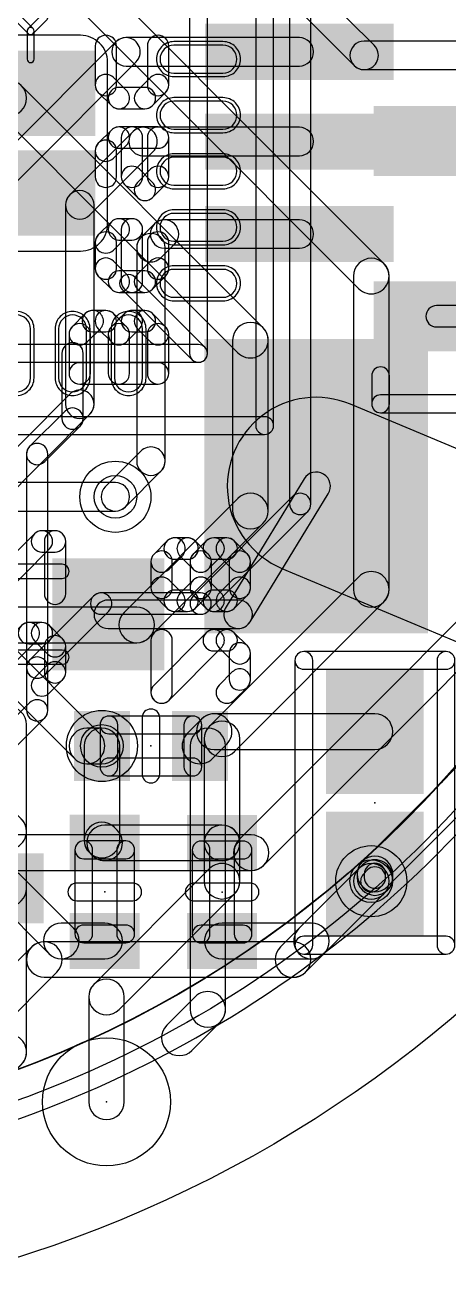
# Model space of a CAD drawing. Extents: x 0 to 2.5, y 0 to 3.1.
# Drawn here: x 1.9414 to 2.0606, y 0.2083 to 0.5625 of the extents above; entities that cross this region are included whole.
import ezdxf

# ---------------------------------------------------------------- set-up
doc = ezdxf.new("R2010")
doc.units = 0
for name, color, linetype in [('1', 22, 'CONTINUOUS'), ('15', 6, 'CONTINUOUS'), ('16', 175, 'CONTINUOUS'), ('17', 82, 'CONTINUOUS'), ('18', 82, 'CONTINUOUS'), ('19', 53, 'CONTINUOUS'), ('2', 4, 'CONTINUOUS'), ('21', 253, 'CONTINUOUS'), ('22', 253, 'CONTINUOUS'), ('23', 7, 'CONTINUOUS'), ('24', 7, 'CONTINUOUS'), ('31', 253, 'CONTINUOUS'), ('32', 253, 'CONTINUOUS'), ('46', 140, 'CONTINUOUS'), ('51', 253, 'CONTINUOUS')]:
    doc.layers.add(name, color=color, linetype=linetype)

# ---------------------------------------------------------------- blocks, each defined once
blk = doc.blocks.new('RECT')
blk.add_solid([(-0.5, -0.5), (0.5, -0.5), (-0.5, 0.5), (0.5, 0.5)])
blk = doc.blocks.new('RECT96000X40000R100')
blk.add_lwpolyline([(0.011811, 0), (0.011811, 0, 0.414214), (0.00689, 0.004921), (-0.00689, 0.004921, 0.414214), (-0.011811, 0), (-0.011811, 0, 0.414214), (-0.00689, -0.004921), (0.00689, -0.004921, 0.414214)], format="xyb", close=True)
blk = doc.blocks.new('RECT87872X31872R100')
blk.add_lwpolyline([(0.010811, 0), (0.010811, 0, 0.414214), (0.00689, 0.003921), (-0.00689, 0.003921, 0.414214), (-0.010811, 0), (-0.010811, 0, 0.414214), (-0.00689, -0.003921), (0.00689, -0.003921, 0.414214)], format="xyb", close=True)
blk = doc.blocks.new('RECT272000X246400R25')
blk.add_lwpolyline([(0.033465, -0.022736), (0.033465, 0.022736, 0.414214), (0.025886, 0.030315), (-0.025886, 0.030315, 0.414214), (-0.033465, 0.022736), (-0.033465, -0.022736, 0.414214), (-0.025886, -0.030315), (0.025886, -0.030315, 0.414214)], format="xyb", close=True)
blk = doc.blocks.new('ROUNDP')
blk.add_circle((0, 0), 0.5)
blk = doc.blocks.new('ROUNDV')
blk.add_circle((0, 0), 0.5)

msp = doc.modelspace()

# ---------------------------------------------------------------- linework, layer by layer
at = {"layer": '1'}
for points in [[(2.145531, 0.554331, 1), (2.150531, 0.554331, 0.414214), (1.833071, 0.871791, 1), (1.833071, 0.866791, -0.414214)], [(1.833071, 0.24187, 1), (1.833071, 0.23687, 0.414214), (2.150531, 0.554331, 1), (2.145531, 0.554331, -0.414214)], [(1.966912, 0.557828), (1.905912, 0.496828, 1), (1.911569, 0.491172), (1.972569, 0.552172, 1)], [(2.018512, 0.559), (1.96974, 0.559, 1), (1.96974, 0.551), (2.018512, 0.551, 1)], [(1.971715, 0.532632), (1.953912, 0.514828, 1), (1.959569, 0.509172), (1.977372, 0.526975, 1)], [(2.018512, 0.533803), (1.974543, 0.533803, 1), (1.974543, 0.525803), (2.018512, 0.525803, 1)], [(1.95274, 0.512), (1.95274, 0.456, 1), (1.96074, 0.456), (1.96074, 0.512, 1)], [(1.977731, 0.506647), (1.973912, 0.502828, 1), (1.979569, 0.497172), (1.983387, 0.50099, 1)], [(2.018512, 0.507819), (1.980559, 0.507819, 1), (1.980559, 0.499819), (2.018512, 0.499819, 1)], [(1.97274, 0.5), (1.97274, 0.44, 1), (1.98074, 0.44), (1.98074, 0.5, 1)], [(1.953912, 0.458828), (1.927912, 0.432828, 1), (1.933569, 0.427172), (1.959569, 0.453172, 1)], [(2.013583, 0.409892), (2.098228, 0.374459, 1), (2.117535, 0.420581), (2.03289, 0.456014, 1)], [(1.973912, 0.442828), (1.963912, 0.432828, 1), (1.969569, 0.427172), (1.979569, 0.437172, 1)], [(2.004697, 0.394915), (2.02665, 0.430868, 1), (2.019822, 0.435037), (1.99787, 0.399085, 1)], [(1.96474, 0.393), (2.001283, 0.393, 1), (2.001283, 0.401), (1.96474, 0.401, 1)], [(1.994055, 0.356464), (1.998087, 0.360496, 1), (1.991016, 0.367567), (1.986984, 0.363536, 1)], [(1.994551, 0.359031), (2.039772, 0.359031, 1), (2.039772, 0.369031), (1.994551, 0.369031, 1)], [(1.967961, 0.333559), (1.967961, 0.36, 1), (1.957961, 0.36), (1.957961, 0.333559, 1)], [(1.940276, 0.339536), (1.918276, 0.361536, 1), (1.911205, 0.354464), (1.933205, 0.332464, 1)], [(1.94174, 0.32), (1.94174, 0.336, 1), (1.93174, 0.336), (1.93174, 0.32, 1)], [(1.967276, 0.336315), (1.966496, 0.337095, 1), (1.959425, 0.330024), (1.960205, 0.329244, 1)], [(1.99674, 0.33778), (1.96374, 0.33778, 1), (1.96374, 0.32778), (1.99674, 0.32778, 1)], [(2.000307, 0.336284), (2.000276, 0.336315, 1), (1.993205, 0.329244), (1.993236, 0.329212, 1)], [(2.025465, 0.301653), (2.042276, 0.318464, 1), (2.035205, 0.325536), (2.018394, 0.308725, 1)], [(2.03765, 0.325153), (2.036619, 0.324121, 1), (2.040861, 0.319879), (2.041893, 0.32091, 1)], [(2.036772, 0.324031), (2.036772, 0.323031, 1), (2.042772, 0.323031), (2.042772, 0.324031, 1)], [(1.955055, 0.308756), (1.940276, 0.323536, 1), (1.933205, 0.316464), (1.947984, 0.301685, 1)], [(1.96374, 0.31022), (1.95152, 0.31022, 1), (1.95152, 0.30022), (1.96374, 0.30022, 1)], [(1.996772, 0.300189), (2.021929, 0.300189, 1), (2.021929, 0.310189), (1.996772, 0.310189, 1)]]:
    msp.add_lwpolyline(points, format="xyb", close=True, dxfattribs=at)
at = {"layer": '15'}
for points in [[(1.931205, 0.592464), (2.035205, 0.488464, 1), (2.042276, 0.495536), (1.938276, 0.599536, 1)], [(1.84474, 0.537), (1.93674, 0.537, 1), (1.93674, 0.547), (1.84474, 0.547, 1)], [(1.933205, 0.538464), (2.001205, 0.470464, 1), (2.008276, 0.477536), (1.940276, 0.545536, 1)], [(2.03374, 0.492), (2.03374, 0.404, 1), (2.04374, 0.404), (2.04374, 0.492, 1)], [(1.99974, 0.474), (1.99974, 0.426, 1), (2.00974, 0.426), (2.00974, 0.474, 1)], [(1.90674, 0.426), (1.96674, 0.426, 1), (1.96674, 0.434), (1.90674, 0.434, 1)], [(2.001205, 0.429536), (1.969205, 0.397536, 1), (1.976276, 0.390464), (2.008276, 0.422464, 1)], [(2.035205, 0.407536), (1.993205, 0.365536, 1), (2.000276, 0.358464), (2.042276, 0.400464, 1)], [(1.97274, 0.399), (1.91074, 0.399, 1), (1.91074, 0.389), (1.97274, 0.389, 1)], [(1.99174, 0.362), (1.99174, 0.322, 1), (2.00174, 0.322), (2.00174, 0.362, 1)], [(1.993205, 0.325536), (1.960701, 0.293032, 1), (1.967772, 0.285961), (2.000276, 0.318464, 1)], [(1.959236, 0.289496), (1.959236, 0.260024, 1), (1.969236, 0.260024), (1.969236, 0.289496, 1)]]:
    msp.add_lwpolyline(points, format="xyb", close=True, dxfattribs=at)
at = {"layer": '16'}
for points in [[(2.145531, 0.554331, 1), (2.150531, 0.554331, 0.414214), (1.833071, 0.871791, 1), (1.833071, 0.866791, -0.414214)], [(2.00624, 0.65), (2.00624, 0.45, 1), (2.01124, 0.45), (2.01124, 0.65, 1)], [(2.019211, 0.565872), (2.033912, 0.551172, 1), (2.039569, 0.556828), (2.024868, 0.571529, 1)], [(2.01574, 0.566701), (2.01574, 0.428, 1), (2.02174, 0.428), (2.02174, 0.566701, 1)], [(1.833071, 0.24187, 1), (1.833071, 0.23687, 0.414214), (2.150531, 0.554331, 1), (2.145531, 0.554331, -0.414214)], [(2.10874, 0.558), (2.03674, 0.558, 1), (2.03674, 0.55), (2.10874, 0.55, 1)], [(2.057102, 0.477713), (2.143717, 0.477713, 1), (2.143717, 0.483713), (2.057102, 0.483713, 1)], [(1.951693, 0.470276), (1.951693, 0.451953, 1), (1.957693, 0.451953), (1.957693, 0.470276, 1)], [(1.952572, 0.454074), (1.942619, 0.444121, 1), (1.946861, 0.439879), (1.956814, 0.449831, 1)], [(2.00874, 0.4525), (1.69374, 0.4525, 1), (1.69374, 0.4475), (2.00874, 0.4475, 1)], [(1.94174, 0.442), (1.94174, 0.382, 1), (1.94774, 0.382), (1.94774, 0.442, 1)], [(2.008496, 0.326464), (2.111496, 0.429464, 1), (2.104425, 0.436536), (2.001425, 0.333536, 1)], [(2.016619, 0.430121), (1.988619, 0.402121, 1), (1.992861, 0.397879), (2.020861, 0.425879, 1)], [(2.131984, 0.423315), (2.036236, 0.327567, 1), (2.043307, 0.320496), (2.139055, 0.416244, 1)], [(1.960619, 0.402121), (1.942619, 0.384121, 1), (1.946861, 0.379879), (1.964861, 0.397879, 1)], [(1.99074, 0.403), (1.96274, 0.403, 1), (1.96274, 0.397), (1.99074, 0.397, 1)], [(1.94174, 0.382), (1.94174, 0.37, 1), (1.94774, 0.37), (1.94774, 0.382, 1)], [(1.942619, 0.372121), (1.930619, 0.360121, 1), (1.934861, 0.355879), (1.946861, 0.367879, 1)], [(1.89674, 0.325), (2.004961, 0.325, 1), (2.004961, 0.335), (1.89674, 0.335, 1)], [(2.020276, 0.296464), (2.042276, 0.318464, 1), (2.035205, 0.325536), (2.013205, 0.303536, 1)], [(2.036236, 0.326567), (2.035205, 0.325536, 1), (2.042276, 0.318464), (2.043307, 0.319496, 1)], [(2.034772, 0.324031), (2.034772, 0.323031, 1), (2.044772, 0.323031), (2.044772, 0.324031, 1)], [(1.934276, 0.280464), (1.950276, 0.296464, 1), (1.943205, 0.303536), (1.927205, 0.287536, 1)], [(1.94674, 0.295), (2.01674, 0.295, 1), (2.01674, 0.305), (1.94674, 0.305, 1)]]:
    msp.add_lwpolyline(points, format="xyb", close=True, dxfattribs=at)
at = {"layer": '19'}
for radius in [0.304381, 0.304281]:
    msp.add_circle((1.833071, 0.554331), radius, dxfattribs=at)
at = {"layer": '2'}
for points in [[(1.901205, 0.410464), (1.955205, 0.356464, 1), (1.962276, 0.363536), (1.908276, 0.417536, 1)], [(1.95874, 0.355), (1.962961, 0.355, 1), (1.962961, 0.365), (1.95874, 0.365, 1)]]:
    msp.add_lwpolyline(points, format="xyb", close=True, dxfattribs=at)
at = {"layer": '21'}
for points in [[(1.961061, 0.556679), (1.961061, 0.54567, 1), (1.967061, 0.54567), (1.967061, 0.556679, 1)], [(1.98174, 0.54567), (1.98174, 0.556679, 1), (1.97574, 0.556679), (1.97574, 0.54567, 1)], [(1.96194, 0.543548), (1.965609, 0.539879, 1), (1.969852, 0.544121), (1.966182, 0.547791, 1)], [(1.977192, 0.539879), (1.980861, 0.543548, 1), (1.976619, 0.547791), (1.972949, 0.544121, 1)], [(1.967731, 0.539), (1.97507, 0.539, 1), (1.97507, 0.545), (1.967731, 0.545, 1)], [(1.966182, 0.525106), (1.969852, 0.528776, 1), (1.965609, 0.533018), (1.96194, 0.529349, 1)], [(1.967731, 0.527897), (1.97874, 0.527897, 1), (1.97874, 0.533897), (1.967731, 0.533897, 1)], [(1.974401, 0.519888), (1.974401, 0.530897, 1), (1.968401, 0.530897), (1.968401, 0.519888, 1)], [(1.97574, 0.530897), (1.97574, 0.519888, 1), (1.98174, 0.519888), (1.98174, 0.530897, 1)], [(1.967061, 0.519888), (1.967061, 0.527227, 1), (1.961061, 0.527227), (1.961061, 0.519888, 1)], [(1.977192, 0.518339), (1.973522, 0.522009, 1), (1.969279, 0.517766), (1.972949, 0.514097, 1)], [(1.976619, 0.522009), (1.972949, 0.518339, 1), (1.977192, 0.514097), (1.980861, 0.517766, 1)], [(1.966182, 0.499324), (1.969852, 0.502994, 1), (1.965609, 0.507236), (1.96194, 0.503567, 1)], [(1.967731, 0.502115), (1.971401, 0.502115, 1), (1.971401, 0.508115), (1.967731, 0.508115, 1)], [(1.968401, 0.505115), (1.968401, 0.490436, 1), (1.974401, 0.490436), (1.974401, 0.505115, 1)], [(1.967061, 0.494106), (1.967061, 0.501445, 1), (1.961061, 0.501445), (1.961061, 0.494106, 1)], [(1.97574, 0.501445), (1.97574, 0.494106, 1), (1.98174, 0.494106), (1.98174, 0.501445, 1)], [(1.969852, 0.492557), (1.966182, 0.496227, 1), (1.96194, 0.491984), (1.965609, 0.488315, 1)], [(1.976619, 0.496227), (1.972949, 0.492557, 1), (1.977192, 0.488315), (1.980861, 0.491984, 1)], [(1.97507, 0.493436), (1.967731, 0.493436, 1), (1.967731, 0.487436), (1.97507, 0.487436, 1)], [(1.958843, 0.473542), (1.962513, 0.477212, 1), (1.95827, 0.481454), (1.9546, 0.477785, 1)], [(1.960391, 0.476333), (1.964061, 0.476333, 1), (1.964061, 0.482333), (1.960391, 0.482333, 1)], [(1.96194, 0.477212), (1.965609, 0.473542, 1), (1.969852, 0.477785), (1.966182, 0.481454, 1)], [(1.969852, 0.473542), (1.973522, 0.477212, 1), (1.969279, 0.481454), (1.965609, 0.477785, 1)], [(1.971401, 0.476333), (1.97507, 0.476333, 1), (1.97507, 0.482333), (1.971401, 0.482333, 1)], [(1.972949, 0.477212), (1.976619, 0.473542, 1), (1.980861, 0.477785), (1.977192, 0.481454, 1)], [(1.959721, 0.464654), (1.959721, 0.475663, 1), (1.953721, 0.475663), (1.953721, 0.464654, 1)], [(1.970731, 0.464654), (1.970731, 0.475663, 1), (1.964731, 0.475663), (1.964731, 0.464654, 1)], [(1.97574, 0.475663), (1.97574, 0.464654, 1), (1.98174, 0.464654), (1.98174, 0.475663, 1)], [(1.97874, 0.467654), (1.956721, 0.467654, 1), (1.956721, 0.461654), (1.97874, 0.461654, 1)], [(2.022272, 0.304031), (2.022272, 0.384031, 1), (2.017272, 0.384031), (2.017272, 0.304031, 1)], [(2.019772, 0.381531), (2.059772, 0.381531, 1), (2.059772, 0.386531), (2.019772, 0.386531, 1)], [(2.057272, 0.384031), (2.057272, 0.304031, 1), (2.062272, 0.304031), (2.062272, 0.384031, 1)], [(1.97924, 0.352126), (1.97924, 0.367874, 1), (1.97424, 0.367874), (1.97424, 0.352126, 1)], [(1.971614, 0.3215), (1.955866, 0.3215, 1), (1.955866, 0.3165), (1.971614, 0.3165, 1)], [(2.004646, 0.321469), (1.988898, 0.321469, 1), (1.988898, 0.316469), (2.004646, 0.316469, 1)], [(2.059772, 0.306531), (2.019772, 0.306531, 1), (2.019772, 0.301531), (2.059772, 0.301531, 1)]]:
    msp.add_lwpolyline(points, format="xyb", close=True, dxfattribs=at)
at = {"layer": '22'}
for points in [[(2.043854, 0.456106), (2.043854, 0.46398, 1), (2.038854, 0.46398), (2.038854, 0.456106, 1)], [(2.159465, 0.458606), (2.041354, 0.458606, 1), (2.041354, 0.453606), (2.159465, 0.453606, 1)], [(1.943968, 0.419582), (1.929289, 0.404903, 1), (1.933531, 0.400661), (1.94821, 0.41534, 1)], [(1.949759, 0.420461), (1.946089, 0.420461, 1), (1.946089, 0.414461), (1.949759, 0.414461, 1)], [(1.952759, 0.402782), (1.952759, 0.417461, 1), (1.946759, 0.417461), (1.946759, 0.402782, 1)], [(1.981289, 0.417582), (1.977619, 0.413913, 1), (1.981861, 0.40967), (1.985531, 0.41334, 1)], [(1.98708, 0.418461), (1.98341, 0.418461, 1), (1.98341, 0.412461), (1.98708, 0.412461, 1)], [(1.992871, 0.413913), (1.989201, 0.417582, 1), (1.984958, 0.41334), (1.988628, 0.40967, 1)], [(1.992298, 0.417582), (1.988628, 0.413913, 1), (1.992871, 0.40967), (1.996541, 0.41334, 1)], [(1.998089, 0.418461), (1.994419, 0.418461, 1), (1.994419, 0.412461), (1.998089, 0.412461, 1)], [(2.00388, 0.413913), (2.00021, 0.417582, 1), (1.995968, 0.41334), (1.999638, 0.40967, 1)], [(1.97674, 0.411791), (1.97674, 0.404452, 1), (1.98274, 0.404452), (1.98274, 0.411791, 1)], [(1.99375, 0.404452), (1.99375, 0.411791, 1), (1.98775, 0.411791), (1.98775, 0.404452, 1)], [(2.004759, 0.404452), (2.004759, 0.411791, 1), (1.998759, 0.411791), (1.998759, 0.404452, 1)], [(1.977619, 0.40233), (1.981289, 0.398661, 1), (1.985531, 0.402903), (1.981861, 0.406573, 1)], [(1.989201, 0.398661), (1.992871, 0.40233, 1), (1.988628, 0.406573), (1.984958, 0.402903, 1)], [(1.988628, 0.40233), (1.992298, 0.398661, 1), (1.996541, 0.402903), (1.992871, 0.406573, 1)], [(2.00021, 0.398661), (2.00388, 0.40233, 1), (1.999638, 0.406573), (1.995968, 0.402903, 1)], [(1.98341, 0.397782), (1.98708, 0.397782, 1), (1.98708, 0.403782), (1.98341, 0.403782, 1)], [(1.994419, 0.397782), (1.998089, 0.397782, 1), (1.998089, 0.403782), (1.994419, 0.403782, 1)], [(1.929861, 0.374879), (1.944541, 0.389558, 1), (1.940298, 0.3938), (1.925619, 0.379121, 1)], [(1.942419, 0.388679), (1.946089, 0.388679, 1), (1.946089, 0.394679), (1.942419, 0.394679, 1)], [(1.943968, 0.389558), (1.947638, 0.385888, 1), (1.95188, 0.390131), (1.94821, 0.3938, 1)], [(1.946759, 0.388009), (1.946759, 0.38067, 1), (1.952759, 0.38067), (1.952759, 0.388009, 1)], [(1.97674, 0.389679), (1.97674, 0.375, 1), (1.98274, 0.375), (1.98274, 0.389679, 1)], [(1.981861, 0.372879), (1.996541, 0.387558, 1), (1.992298, 0.3918), (1.977619, 0.377121, 1)], [(1.994419, 0.386679), (1.998089, 0.386679, 1), (1.998089, 0.392679), (1.994419, 0.392679, 1)], [(1.995968, 0.387558), (1.999638, 0.383888, 1), (2.00388, 0.388131), (2.00021, 0.3918, 1)], [(1.998759, 0.386009), (1.998759, 0.37867, 1), (2.004759, 0.37867), (2.004759, 0.386009, 1)], [(1.947638, 0.382791), (1.943968, 0.379121, 1), (1.94821, 0.374879), (1.95188, 0.378548, 1)], [(1.999638, 0.380791), (1.995968, 0.377121, 1), (2.00021, 0.372879), (2.00388, 0.376548, 1)], [(1.93174, 0.366), (1.93174, 0.274, 1), (1.94174, 0.274), (1.94174, 0.366, 1)], [(1.98774, 0.36), (1.98774, 0.286, 1), (1.99774, 0.286), (1.99774, 0.36, 1)], [(1.989205, 0.289536), (1.981205, 0.281536, 1), (1.988276, 0.274464), (1.996276, 0.282464, 1)], [(1.933205, 0.277536), (1.927205, 0.271536, 1), (1.934276, 0.264464), (1.940276, 0.270464, 1)]]:
    msp.add_lwpolyline(points, format="xyb", close=True, dxfattribs=at)
at = {"layer": '23'}
for points in [[(1.967429, 0.354094), (1.967429, 0.365906, 1), (1.962429, 0.365906), (1.962429, 0.354094, 1)], [(1.964929, 0.363406), (1.988551, 0.363406, 1), (1.988551, 0.368406), (1.964929, 0.368406, 1)], [(1.986051, 0.365906), (1.986051, 0.354094, 1), (1.991051, 0.354094), (1.991051, 0.365906, 1)], [(1.988551, 0.356594), (1.964929, 0.356594, 1), (1.964929, 0.351594), (1.988551, 0.351594, 1)], [(1.960335, 0.307189), (1.960335, 0.330811, 1), (1.955335, 0.330811), (1.955335, 0.307189, 1)], [(1.957835, 0.328311), (1.969646, 0.328311, 1), (1.969646, 0.333311), (1.957835, 0.333311, 1)], [(1.967146, 0.330811), (1.967146, 0.307189, 1), (1.972146, 0.307189), (1.972146, 0.330811, 1)], [(1.993366, 0.307157), (1.993366, 0.33078, 1), (1.988366, 0.33078), (1.988366, 0.307157, 1)], [(1.990866, 0.32828), (2.002677, 0.32828, 1), (2.002677, 0.33328), (1.990866, 0.33328, 1)], [(2.000177, 0.33078), (2.000177, 0.307157, 1), (2.005177, 0.307157), (2.005177, 0.33078, 1)], [(1.969646, 0.309689), (1.957835, 0.309689, 1), (1.957835, 0.304689), (1.969646, 0.304689, 1)], [(2.002677, 0.309657), (1.990866, 0.309657, 1), (1.990866, 0.304657), (2.002677, 0.304657, 1)]]:
    msp.add_lwpolyline(points, format="xyb", close=True, dxfattribs=at)
for p in [(1.97674, 0.36), (2.039772, 0.344031), (1.96374, 0.319), (1.996772, 0.318969), (1.964236, 0.260024)]:
    msp.add_point(p, dxfattribs=at)
at = {"layer": '24'}
for points in [[(1.992626, 0.470276), (1.992626, 0.588386, 1), (1.987626, 0.588386), (1.987626, 0.470276, 1)], [(1.943578, 0.561523), (1.939641, 0.56546, 1), (1.938249, 0.564068), (1.942186, 0.560131, 1)], [(1.946123, 0.56546), (1.942186, 0.561523, 1), (1.943578, 0.560131), (1.947515, 0.564068, 1)], [(1.941898, 0.560827), (1.941898, 0.552953, 1), (1.943866, 0.552953), (1.943866, 0.560827, 1)], [(1.991894, 0.472043), (1.972209, 0.491728, 1), (1.968673, 0.488193), (1.988358, 0.468508, 1)], [(1.990126, 0.472776), (1.872016, 0.472776, 1), (1.872016, 0.467776), (1.990126, 0.467776, 1)]]:
    msp.add_lwpolyline(points, format="xyb", close=True, dxfattribs=at)
at = {"layer": '46'}
msp.add_lwpolyline([(1.833057, 0.2, 1), (1.833084, 0.1, 0.32219), (2.263544, 0.409683, 1), (2.16874, 0.441498, -0.32219)], format="xyb", close=True, dxfattribs=at)
at = {"layer": '51'}
for points in [[(1.951748, 0.411047), (1.917732, 0.411047, 1), (1.917732, 0.407047), (1.951748, 0.407047, 1)], [(1.917732, 0.382953), (1.951748, 0.382953, 1), (1.951748, 0.386953), (1.917732, 0.386953, 1)]]:
    msp.add_lwpolyline(points, format="xyb", close=True, dxfattribs=at)

# ---------------------------------------------------------------- block references
at = {"layer": '1'}
for p, xscale, yscale, rotation in [((2.018512, 0.555), 0.015748, 0.05315, 90), ((2.018512, 0.529803), 0.015748, 0.05315, 90), ((2.018512, 0.503819), 0.015748, 0.05315, 90), ((2.023236, 0.432953), 0.082677, 0.062992, 90), ((1.96474, 0.397), 0.031496, 0.031496, 180), ((2.039772, 0.364031), 0.035, 0.0275, 270), ((1.962961, 0.36), 0.015748, 0.019685, 180), ((1.99052, 0.36), 0.015748, 0.019685, 180), ((1.96374, 0.33278), 0.015748, 0.019685, 270), ((1.996772, 0.332748), 0.015748, 0.019685, 270), ((2.039772, 0.324031), 0.035, 0.0275, 270), ((1.93674, 0.32), 0.019685, 0.019685, 180), ((1.96374, 0.30522), 0.015748, 0.019685, 270), ((1.996772, 0.305189), 0.015748, 0.019685, 270)]:
    msp.add_blockref('RECT', p, dxfattribs=dict(at, xscale=xscale, yscale=yscale, rotation=rotation))
at = {"layer": '16'}
for name, p, rotation in [('RECT272000X246400R25', (1.931071, 0.529331), 180), ('RECT96000X40000R100', (1.990126, 0.552953), 180), ('RECT96000X40000R100', (1.990126, 0.537205), 180), ('RECT96000X40000R100', (1.990126, 0.521457), 180), ('RECT96000X40000R100', (1.990126, 0.505709), 180), ('RECT96000X40000R100', (1.990126, 0.489961), 180), ('RECT96000X40000R100', (1.938945, 0.470276), 90), ('RECT96000X40000R100', (1.954693, 0.470276), 90), ('RECT96000X40000R100', (1.970441, 0.470276), 90)]:
    msp.add_blockref(name, p, dxfattribs=dict(at, rotation=rotation))
at = {"layer": '16', "xscale": 0.035433, "yscale": 0.019685, "rotation": 180}
for p in [(2.057102, 0.529925), (2.057102, 0.480713)]:
    msp.add_blockref('RECT', p, dxfattribs=at)
at = {"layer": '17', "xscale": 0.036, "yscale": 0.036}
msp.add_blockref('ROUNDP', (1.964236, 0.260024), dxfattribs=at)
msp.add_blockref('ROUNDP', (1.964236, 0.260024), dxfattribs=at)
msp.add_blockref('ROUNDP', (1.964236, 0.260024), dxfattribs=at)
msp.add_blockref('ROUNDP', (1.964236, 0.260024), dxfattribs=at)
at = {"layer": '18'}
for p, xscale, yscale in [((1.96674, 0.43), 0.02, 0.02), ((1.96674, 0.43), 0.02, 0.02), ((1.96674, 0.43), 0.012, 0.012), ((1.96674, 0.43), 0.012, 0.012), ((1.962961, 0.36), 0.02, 0.02), ((1.962961, 0.36), 0.02, 0.02), ((1.962961, 0.36), 0.012, 0.012), ((1.962961, 0.36), 0.012, 0.012), ((2.03874, 0.322), 0.02, 0.02), ((2.03874, 0.322), 0.02, 0.02), ((2.03874, 0.322), 0.012, 0.012), ((2.03874, 0.322), 0.012, 0.012)]:
    msp.add_blockref('ROUNDV', p, dxfattribs=dict(at, xscale=xscale, yscale=yscale))
at = {"layer": '31'}
for p, xscale, yscale, rotation in [((2.018512, 0.555), 0.013748, 0.05115, 90), ((2.018512, 0.529803), 0.013748, 0.05115, 90), ((2.018512, 0.503819), 0.013748, 0.05115, 90), ((2.023236, 0.432953), 0.080677, 0.060992, 90), ((1.96474, 0.397), 0.029496, 0.029496, 180), ((2.039772, 0.364031), 0.033, 0.0255, 270), ((1.962961, 0.36), 0.013748, 0.017685, 180), ((1.99052, 0.36), 0.013748, 0.017685, 180), ((2.039772, 0.324031), 0.033, 0.0255, 270), ((1.96374, 0.33278), 0.013748, 0.017685, 270), ((1.996772, 0.332748), 0.013748, 0.017685, 270), ((1.93674, 0.32), 0.017685, 0.017685, 180), ((1.96374, 0.30522), 0.013748, 0.017685, 270), ((1.996772, 0.305189), 0.013748, 0.017685, 270)]:
    msp.add_blockref('RECT', p, dxfattribs=dict(at, xscale=xscale, yscale=yscale, rotation=rotation))
at = {"layer": '32'}
for p, rotation in [((1.990126, 0.552953), 180), ((1.990126, 0.537205), 180), ((1.990126, 0.521457), 180), ((1.990126, 0.505709), 180), ((1.990126, 0.489961), 180), ((1.938945, 0.470276), 90), ((1.954693, 0.470276), 90), ((1.970441, 0.470276), 90)]:
    msp.add_blockref('RECT87872X31872R100', p, dxfattribs=dict(at, rotation=rotation))
at = {"layer": '32', "rotation": 180}
for p, xscale, yscale in [((1.948071, 0.543331), 0.026, 0.024), ((2.057102, 0.529925), 0.033433, 0.017685), ((1.948071, 0.515331), 0.026, 0.024), ((2.057102, 0.480713), 0.033433, 0.017685)]:
    msp.add_blockref('RECT', p, dxfattribs=dict(at, xscale=xscale, yscale=yscale))
at = {"layer": '51', "xscale": 0.014496, "yscale": 0.031496, "rotation": 180}
msp.add_blockref('RECT', (1.958988, 0.397), dxfattribs=at)

doc.saveas('drawing.dxf')
